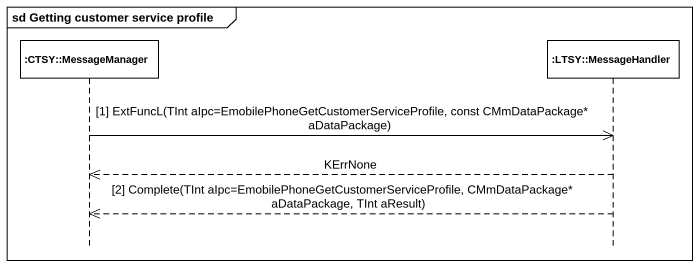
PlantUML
@startuml
mainframe sd Getting customer service profile
hide footbox
participant ":CTSY::MessageManager" as CTSY_MessageManager
participant ":LTSY::MessageHandler" as LTSY_MessageHandler

CTSY_MessageManager ->> LTSY_MessageHandler : [1] ExtFuncL(TInt aIpc=EmobilePhoneGetCustomerServiceProfile, const CMmDataPackage* aDataPackage)
LTSY_MessageHandler -->> CTSY_MessageManager : KErrNone
LTSY_MessageHandler -->> CTSY_MessageManager : [2] Complete(TInt aIpc=EmobilePhoneGetCustomerServiceProfile, CMmDataPackage* aDataPackage, TInt aResult)
@enduml
